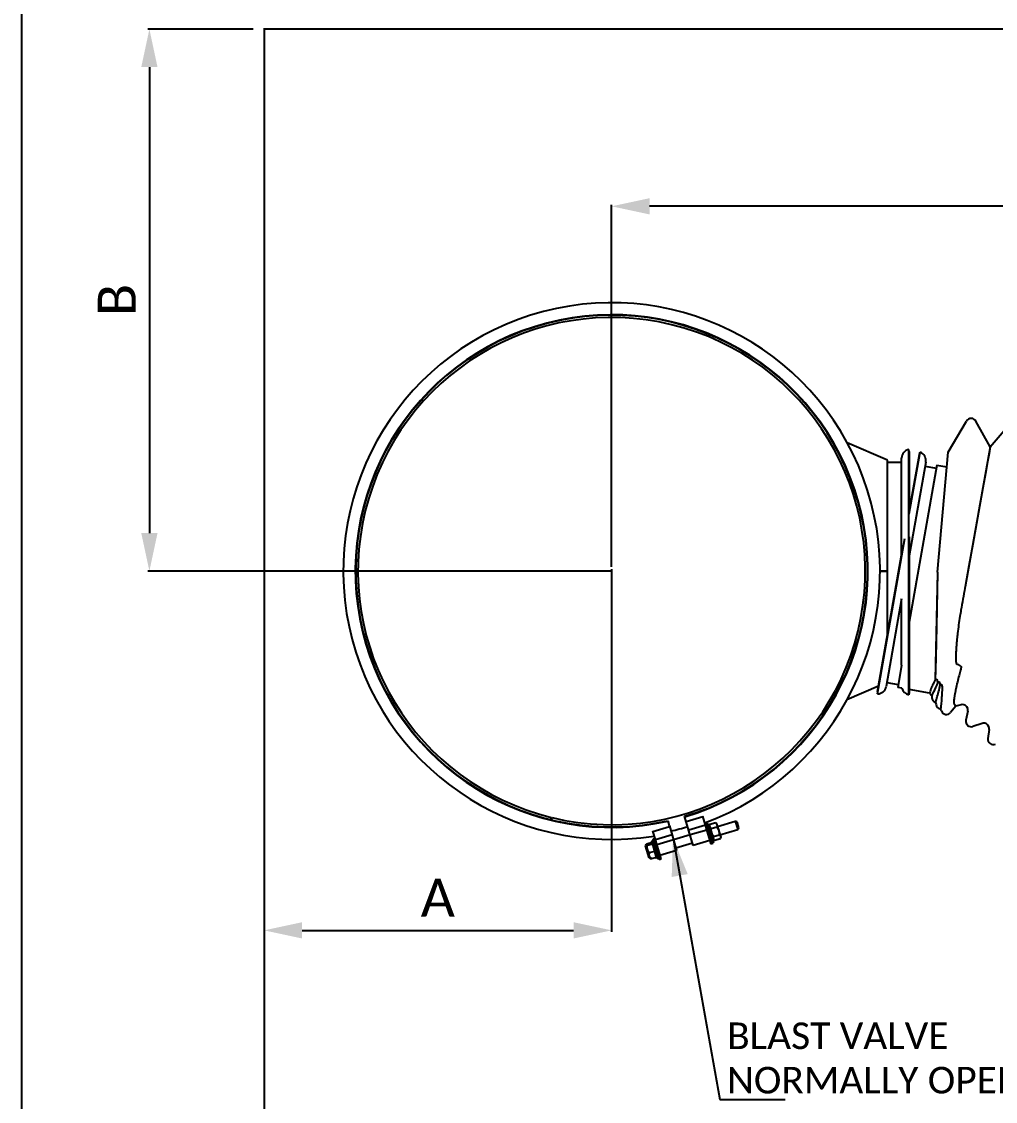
# Model space of a CAD drawing. Header units: millimetres. Extents: x 11802 to 19889, y -472 to 9054.
# Drawn here: x 11802 to 12699, y 2818 to 3812 of the extents above; entities that cross this region are included whole.
import ezdxf

# ---------------------------------------------------------------- set-up
doc = ezdxf.new("R2010")
doc.units = ezdxf.units.MM
doc.header["$LTSCALE"] = 307.34
doc.header["$PDMODE"] = 3
doc.header["$PDSIZE"] = 8
doc.layers.get('0').update_dxf_attribs({"linetype": 'CONTINUOUS'})
doc.layers.get('Defpoints').update_dxf_attribs({"linetype": 'CONTINUOUS'})
doc.styles.get("Standard").update_dxf_attribs({"font": 'calibri.ttf'})
doc.dimstyles.new('DIMSTYLE_1', dxfattribs={"dimtxt": 35, "dimasz": 35, "dimexe": 1.5, "dimexo": 1, "dimgap": 0.875, "dimtad": 1, "dimdsep": 46, "dimtxsty": 'Standard', "dimblk": '_FILLED', "dimblk1": '_FILLED', "dimblk2": '_FILLED', "dimcen": 0.09, "dimazin": 2, "dimtp": 0.01, "dimtm": 0.01, "dimtfac": 1, "dimtofl": 0, "dimtmove": 0, "dimatfit": 3, "dimldrblk": '_FILLED', "dimfxl": 1, "dimtolj": 1, "dimarcsym": 0})
doc.dimstyles.get("Standard").update_dxf_attribs({"dimtxt": 35, "dimasz": 35, "dimexe": 1.5, "dimexo": 1, "dimtad": 1, "dimdsep": 46, "dimtxsty": 'Standard', "dimblk": '_FILLED', "dimblk1": '_FILLED', "dimblk2": '_FILLED', "dimcen": 0.09, "dimazin": 2, "dimtol": 1, "dimtp": 0.01, "dimtm": 0.01, "dimtfac": 1, "dimtofl": 0, "dimtmove": 0, "dimatfit": 3, "dimldrblk": '_FILLED', "dimfxl": 1, "dimtolj": 1, "dimarcsym": 0})

# ---------------------------------------------------------------- blocks, each defined once
blk = doc.blocks.new('_FILLED')
at = {"color": 0, "linetype": 'ByBlock'}
blk.add_solid([(0, 0), (-1, 0.214), (-1, -0.214)], dxfattribs=at)
blk = doc.blocks.new('*D152')
at = {"color": 0, "linetype": 'Continuous', "lineweight": -2}
for p, q in [((12025.6, 3804.97), (12025.6, 2973.65)), ((12345.6, 3307.82), (12345.6, 2973.65)), ((12060.6, 2975.15), (12310.6, 2975.15))]:
    blk.add_line(p, q, dxfattribs=at)
at = {"layer": 'Defpoints', "color": 0}
for p in [(12025.6, 3805.97), (12345.6, 3308.82), (12345.6, 2975.15)]:
    blk.add_point(p, dxfattribs=at)
at = {"color": 0, "linetype": 'ByBlock', "lineweight": -2, "xscale": 35, "yscale": 35, "zscale": 35, "rotation": 180}
blk.add_blockref('_FILLED', (12025.6, 2975.15), dxfattribs=at)
at = {"color": 0, "linetype": 'ByBlock', "lineweight": -2, "xscale": 35, "yscale": 35, "zscale": 35}
blk.add_blockref('_FILLED', (12345.6, 2975.15), dxfattribs=at)
at = {"color": 0, "insert": (12185.54, 3022.69), "char_height": 35, "attachment_point": 2, "line_spacing_factor": 0.9}
blk.add_mtext('\\A1;A', dxfattribs=at)
blk = doc.blocks.new('*D153')
at = {"color": 0, "linetype": 'Continuous', "lineweight": -2}
for p, q in [((12015.6, 3804.97), (11918.52, 3804.97)), ((11920.02, 3769.97), (11920.02, 3340.97)), ((12346.16, 3305.97), (11918.52, 3305.97))]:
    blk.add_line(p, q, dxfattribs=at)
at = {"layer": 'Defpoints', "color": 0}
for p in [(12016.6, 3804.97), (11920.02, 3305.97), (12347.16, 3305.97)]:
    blk.add_point(p, dxfattribs=at)
at = {"color": 0, "linetype": 'ByBlock', "lineweight": -2, "xscale": 35, "yscale": 35, "zscale": 35}
for p, rotation in [((11920.02, 3804.97), 90), ((11920.02, 3305.97), 270)]:
    blk.add_blockref('_FILLED', p, dxfattribs=dict(at, rotation=rotation))
at = {"color": 0, "insert": (11872.48, 3555.63), "char_height": 35, "attachment_point": 2, "rotation": 90, "line_spacing_factor": 0.9}
blk.add_mtext('\\A1;B', dxfattribs=at)
blk = doc.blocks.new('*D261')
at = {"color": 0, "linetype": 'Continuous', "lineweight": -2}
for p, q in [((12345.6, 3309.82), (12345.6, 3643.34)), ((13934.99, 3641.84), (12380.6, 3641.84)), ((13969.99, 3376.87), (13969.99, 3643.34))]:
    blk.add_line(p, q, dxfattribs=at)
at = {"layer": 'Defpoints', "color": 0}
for p in [(12345.6, 3641.84), (13969.99, 3375.87), (12345.6, 3308.82)]:
    blk.add_point(p, dxfattribs=at)
at = {"color": 0, "linetype": 'ByBlock', "lineweight": -2, "xscale": 35, "yscale": 35, "zscale": 35, "rotation": 180}
blk.add_blockref('_FILLED', (12345.6, 3641.84), dxfattribs=at)
at = {"color": 0, "linetype": 'ByBlock', "lineweight": -2, "xscale": 35, "yscale": 35, "zscale": 35}
blk.add_blockref('_FILLED', (13969.99, 3641.84), dxfattribs=at)
at = {"color": 0, "insert": (13157.8, 3660.57), "char_height": 35, "attachment_point": 5}
blk.add_mtext('\\A1;\\A1;C', dxfattribs=at)

msp = doc.modelspace()

# ---------------------------------------------------------------- linework, layer by layer
for p, q in [((11802.35885, 4318), (11802.35885, -471.66905)), ((15025.60362, 3804.97267), (12025.60362, 3804.97267))]:
    msp.add_line(p, q)
at = {"color": 0, "linetype": 'Continuous'}
for p, q in [((12025.60362, 3805.97267), (12025.60362, 1431.87286)), ((12655.38939, 3415.49645), (12672.37879, 3444.06617)), ((12694.22738, 3420.50657), (12681.03425, 3443.96182)), ((12694.22738, 3420.50657), (12712.62333, 3442.00931)), ((12599.60362, 3408.14733), (12562.35685, 3424.04989)), ((12694.22738, 3420.50657), (12671.0819, 3291.31996)), ((12619.27029, 3192.13297), (12619.27029, 3417.90918)), ((12619.60362, 3415.93715), (12619.27029, 3417.90918)), ((12619.60362, 3415.93715), (12619.60362, 3360.49585)), ((12619.60362, 3358.57425), (12629.59722, 3415.31178)), ((12619.60362, 3360.49585), (12628.92686, 3413.42747)), ((12628.92686, 3413.42747), (12629.59722, 3415.31178)), ((12645.77302, 3304.92905), (12655.38939, 3415.49645)), ((12599.60362, 3306.22267), (12599.60362, 3408.14731)), ((12612.60362, 3406.02107), (12599.60362, 3406.02107)), ((12612.60362, 3320.75415), (12612.60362, 3410.00388)), ((12634.78242, 3406.31825), (12619.60362, 3320.14238)), ((12645.06032, 3403.56322), (12619.60362, 3259.03569)), ((12634.12266, 3402.57254), (12644.56196, 3400.73379)), ((12645.06032, 3403.56322), (12654.21134, 3401.95138)), ((12590.43247, 3192.95841), (12615.60362, 3335.86471)), ((12619.60362, 3337.43696), (12619.60362, 3194.10499)), ((12590.44627, 3194.95836), (12612.60362, 3320.75415)), ((12592.38447, 3306.22267), (12599.60362, 3306.22267)), ((12599.60362, 3305.72267), (12592.40347, 3305.72267)), ((12599.60362, 3246.94814), (12599.60362, 3306.17087)), ((12645.77302, 3304.92905), (12643.58326, 3205.86682)), ((12671.0819, 3291.31996), (12670.89521, 3290.28532)), ((12612.60362, 3280.40068), (12598.37847, 3199.63904)), ((12612.60362, 3219.294), (12612.60362, 3280.40068)), ((12662.89172, 3235.86262), (12662.89937, 3235.96502)), ((12612.60362, 3219.294), (12608.97916, 3198.71657)), ((12599.03823, 3203.38475), (12609.47753, 3201.546)), ((12643.58326, 3205.86682), (12641.97736, 3202.72506)), ((12562.25422, 3187.85165), (12591.38523, 3200.28919)), ((12590.44627, 3194.95836), (12590.43247, 3192.95841)), ((12612.89043, 3198.02765), (12608.97916, 3198.71657)), ((12619.60362, 3194.10499), (12619.27029, 3192.13297)), ((12638.3507, 3193.54314), (12619.60362, 3196.84521)), ((12640.428, 3191.47662), (12640.46767, 3189.54874)), ((12643.92124, 3184.89642), (12644.28878, 3183.00348)), ((12661.17413, 3183.3175), (12662.4164, 3181.56068)), ((12667.41948, 3182.83537), (12662.4164, 3181.56069)), ((12649.16908, 3177.2049), (12648.48442, 3179.00755)), ((12662.4164, 3181.56069), (12657.71259, 3175.81341)), ((12673.56069, 3176.96666), (12671.83732, 3168.63549)), ((12686.72712, 3165.64784), (12678.29677, 3162.87326)), ((12693.25552, 3160.21312), (12692.10627, 3151.78357)), ((12289.9391, 3079.2047), (12289.50001, 3077.48534)), ((12290.4791, 3077.27778), (12290.91084, 3078.96838)), ((12397.34294, 3076.12402), (12398.44136, 3071.24435)), ((12420.79621, 3053.35655), (12412.81694, 3080.16362)), ((12414.25595, 3075.32914), (12429.59103, 3079.89371)), ((12437.12979, 3054.56658), (12429.42708, 3080.44452)), ((12433.05343, 3074.22041), (12431.42408, 3073.73543)), ((12433.05343, 3074.22041), (12438.75914, 3055.05156)), ((12433.48136, 3072.78275), (12435.20655, 3073.29626)), ((12435.20655, 3073.29626), (12440.05641, 3057.00274)), ((12435.77805, 3071.37626), (12436.03428, 3072.44979)), ((12441.4496, 3074.11637), (12436.04865, 3072.50875)), ((12442.29546, 3073.31621), (12441.49388, 3074.07487)), ((12442.29546, 3073.31621), (12446.00232, 3060.86268)), ((12442.55284, 3072.44494), (12442.5536, 3072.44239)), ((12442.55284, 3072.44494), (12442.55343, 3072.44234)), ((12443.00775, 3070.92322), (12459.49296, 3075.83013)), ((12459.49296, 3075.83013), (12461.77525, 3068.16259)), ((12460.73669, 3075.15697), (12459.49296, 3075.83013)), ((12460.73669, 3075.15697), (12462.4484, 3069.40632)), ((12391.12455, 3040.87286), (12383.42184, 3066.75081)), ((12383.58579, 3066.2), (12398.92087, 3070.76457)), ((12401.24013, 3062.97279), (12385.90505, 3058.40822)), ((12398.44619, 3071.22289), (12398.75692, 3071.31538)), ((12398.75692, 3071.31538), (12405.46113, 3048.79198)), ((12402.46563, 3058.85563), (12417.80071, 3063.4202)), ((12431.91029, 3072.10193), (12416.57521, 3067.53736)), ((12417.84761, 3063.26263), (12433.18269, 3067.8272)), ((12437.14227, 3068.83464), (12442.54322, 3070.44227)), ((12439.28333, 3061.64156), (12444.68428, 3063.24918)), ((12445.29003, 3063.25568), (12461.77525, 3068.16259)), ((12462.4484, 3069.40632), (12461.77525, 3068.16259)), ((12376.77453, 3052.97887), (12377.39509, 3054.12541)), ((12380.02494, 3042.05882), (12376.77453, 3052.97887)), ((12378.11545, 3054.82904), (12382.89518, 3056.25175)), ((12378.51302, 3053.49334), (12383.29276, 3054.91606)), ((12382.49222, 3057.60555), (12384.21741, 3058.11906)), ((12387.34207, 3041.31202), (12382.49222, 3057.60555)), ((12383.78948, 3059.55673), (12385.41884, 3060.04171)), ((12389.4952, 3040.38788), (12383.78948, 3059.55673)), ((12387.17745, 3054.13349), (12402.51253, 3058.69806)), ((12404.74792, 3051.18809), (12420.083, 3055.75266)), ((12436.13129, 3057.92113), (12420.79621, 3053.35655)), ((12438.75914, 3055.05156), (12437.12979, 3054.56658)), ((12438.33122, 3056.48923), (12440.05641, 3057.00274)), ((12439.48491, 3058.92274), (12440.2865, 3058.16408)), ((12440.33077, 3058.12258), (12440.28634, 3058.16401)), ((12440.33077, 3058.12258), (12445.73173, 3059.7302)), ((12445.74629, 3059.78919), (12445.73173, 3059.7302)), ((12446.00232, 3060.86268), (12445.7461, 3059.78916)), ((12380.53499, 3046.70038), (12385.31472, 3048.12309)), ((12382.15938, 3041.24311), (12386.93911, 3042.66582)), ((12405.46113, 3048.79198), (12390.12605, 3044.22741)), ((12380.02494, 3042.05882), (12381.17149, 3041.43826)), ((12387.34207, 3041.31202), (12389.06727, 3041.82554)), ((12389.4952, 3040.38788), (12391.12455, 3040.87286))]:
    msp.add_line(p, q, dxfattribs=at)
for points in [[(12694.22738, 3420.50657), (12693.10898, 3414.21162), (12691.73238, 3406.47276), (12689.84468, 3395.87574), (12687.48628, 3382.65983), (12684.71009, 3367.13353), (12681.58134, 3349.67246), (12678.17699, 3330.71386), (12674.58361, 3310.74307), (12671.08185, 3291.32051)], [(12645.77302, 3304.92905), (12645.39303, 3287.87061), (12645.02037, 3271.08474), (12644.66483, 3255.02064), (12644.33561, 3240.10343), (12644.04103, 3226.72132), (12643.78821, 3215.21401), (12643.58326, 3205.86682)], [(12661.17413, 3183.3175), (12661.86088, 3182.35578), (12662.27805, 3181.76253), (12662.4164, 3181.56068)], [(12673.56075, 3176.96706), (12673.66406, 3177.81503), (12673.4457, 3179.4654), (12672.69543, 3180.95559), (12671.49679, 3182.11588), (12669.98314, 3182.81727), (12668.32648, 3182.98191), (12667.41916, 3182.83526)], [(12693.25555, 3160.21352), (12693.30059, 3161.06657), (12692.96982, 3162.69813), (12692.11933, 3164.1335), (12690.84411, 3165.20904), (12689.28601, 3165.80522), (12687.62196, 3165.85611), (12686.7268, 3165.64771)]]:
    msp.add_lwpolyline(points, dxfattribs=at)
for centre, radius, start, end in [((12345.60362, 3305.97267), 247.1, 290.29567729, 279.120995), ((12345.60362, 3305.97267), 235.99174, 286.57592955, 282.68592955), ((12345.60362, 3305.97267), 235.6, 286.57592955, 282.68592955), ((12345.60362, 3305.97267), 233.5, 256.45374336, 256.20834897), ((12676.67634, 3441.51057), 5, 29.35692765, 149.26156179), ((12620.60362, 3410.02107), 8, 99.59406823, 180), ((12626.91577, 3407.77455), 8, 350.01053386, 70.41646563), ((12957.08021, 3213.63268), 295.02862, 174.59947919, 175.14192193), ((12996.59933, 3209.87648), 334.72585, 173.89994263, 174.59604008), ((13036.13065, 3205.68744), 374.47848, 173.4308926, 173.90537059), ((12880.59025, 3219.62698), 218.30311, 175.73485919, 176.37171545), ((12927.99818, 3216.1056), 265.84164, 175.14216872, 175.71578947), ((12610.46813, 3123.17577), 110.79092, 59.19294109, 61.60975724), ((12661.79721, 3150.65177), 58.14163, 107.5315792, 108.25632601), ((12667.59344, 3149.05587), 58.47223, 110.64586621, 111.81258654), ((12673.45912, 3147.47143), 59.33638, 114.13080045, 115.34413339), ((12590.48768, 3200.95822), 8, 269.60460209, 350.01053386), ((12620.60362, 3200.02107), 8, 194.50291315, 260.40593177), ((12642.7609, 3195.89902), 5, 208.11059711, 242.18757771), ((12645.46662, 3189.6516), 5, 181.17885039, 251.99646557), ((12649.19711, 3183.95649), 5, 190.98797634, 261.80526839), ((12697.56784, 3183.62314), 36.97018, 169.8923099, 170.96239953), ((12653.8433, 3178.98019), 5, 200.79708999, 320.70172413), ((12676.73366, 3167.62264), 5, 168.31271924, 288.21735338), ((12697.06044, 3151.10813), 5, 172.23639229, 292.14102643), ((12345.60362, 3305.97267), 245.5, 282.83267688, 286.57318749), ((12440.52468, 3058.76667), 6.11516, 45.35032977, 47.13980031), ((12382.53413, 3048.94595), 7.35769, 126.90956494, 128.0665312), ((12445.13496, 3060.18399), 6.03043, 166.01298463, 167.8273524), ((12382.64159, 3048.58501), 7.35773, 265.08533012, 266.24228415)]:
    msp.add_arc(centre, radius, start, end, dxfattribs=at)
msp.add_open_spline([(12670.89521, 3290.28532), (12669.66805, 3283.48475), (12668.44001, 3276.68433), (12667.21085, 3269.88412)], degree=3, dxfattribs=at)
for points, knots in [([(12667.21085, 3269.88412), (12666.88134, 3268.06119), (12665.68445, 3260.96714), (12664.72148, 3253.83477), (12664.11077, 3248.52835)], [0, 0, 0, 0, 0.257505815, 1, 1, 1, 1]), ([(12662.72471, 3233.4419), (12662.64809, 3232.23011), (12662.52082, 3229.86784), (12662.43485, 3226.94785), (12662.45129, 3224.7367), (12662.5006, 3223.15794), (12662.68031, 3221.87183), (12662.80686, 3220.82555), (12663.14638, 3220.64182)], [0, 0, 0, 0, 0.282187887, 0.550153036, 0.677402446, 0.798529532, 0.910280887, 1, 1, 1, 1]), ([(12666.75878, 3214.68235), (12666.33679, 3213.07389), (12664.7923, 3207.30669), (12663.42773, 3201.4909), (12662.5503, 3197.27356)], [0, 0, 0, 0, 0.278516047, 1, 1, 1, 1]), ([(12667.20955, 3218.33374), (12667.40878, 3218.21479), (12667.32945, 3217.50335), (12667.19983, 3216.38063), (12666.93483, 3215.35337), (12666.75878, 3214.68235)], [0, 0, 0, 0, 0.186856294, 0.441330559, 1, 1, 1, 1]), ([(12641.97736, 3202.72506), (12641.32086, 3201.44069), (12639.91944, 3198.45342), (12638.82962, 3195.33802), (12638.3507, 3193.54314)], [0, 0, 0, 0, 0.4377372, 1, 1, 1, 1]), ([(12645.86681, 3203.34174), (12644.57683, 3200.32474), (12642.83631, 3196.33523), (12640.84554, 3192.4615), (12640.428, 3191.47665)], [0, 0, 0, 0, 0.754142617, 1, 1, 1, 1]), ([(12645.86681, 3203.34174), (12645.83595, 3203.7954), (12645.70815, 3204.66107), (12645.39666, 3205.94323), (12644.54876, 3206.17671), (12644.28312, 3206.09279)], [0, 0, 0, 0, 0.383764355, 0.764889024, 1, 1, 1, 1]), ([(12648.05994, 3201.09687), (12648.04213, 3201.41458), (12647.99737, 3202.23989), (12647.59852, 3204.00721), (12646.97666, 3203.77287)], [0, 0, 0, 0, 0.323792603, 1, 1, 1, 1]), ([(12649.20115, 3201.62267), (12649.31555, 3201.73261), (12649.7553, 3200.9604), (12649.73645, 3200.1401), (12649.89282, 3198.18554), (12649.81406, 3195.96017), (12649.71595, 3193.46926), (12649.47849, 3189.65565), (12649.17719, 3185.75721), (12648.80602, 3182.32148), (12648.67361, 3180.36243), (12648.50349, 3179.86965), (12648.52393, 3178.90351), (12648.48442, 3179.00755)], [0, 0, 0, 0, 0.020841273, 0.067662614, 0.139182967, 0.260717405, 0.367770336, 0.464321098, 0.764758915, 0.868075823, 0.941479998, 0.985382496, 1, 1, 1, 1]), ([(12643.92123, 3184.89643), (12644.24515, 3186.2141), (12645.86517, 3191.55003), (12647.20564, 3196.96717), (12648.05994, 3201.09687)], [0, 0, 0, 0, 0.24343165, 1, 1, 1, 1]), ([(12662.5503, 3197.27356), (12662.4152, 3196.6242), (12661.92974, 3194.24184), (12661.481, 3191.85208), (12661.17145, 3190.11136)], [0, 0, 0, 0, 0.272805245, 1, 1, 1, 1]), ([(12661.05663, 3189.43051), (12660.85128, 3188.13597), (12660.67945, 3186.16068), (12660.73552, 3183.92191), (12661.17413, 3183.3175)], [0, 0, 0, 0, 0.637044568, 1, 1, 1, 1]), ([(12436.03903, 3070.50607), (12435.94571, 3070.81959), (12435.86857, 3071.50127), (12435.97138, 3072.17138), (12436.04865, 3072.50875)], [0, 0, 0, 0, 0.485893882, 1, 1, 1, 1]), ([(12441.4496, 3074.11637), (12441.69883, 3073.87612), (12442.15228, 3073.37194), (12442.45952, 3072.75844), (12442.55284, 3072.44494)], [0, 0, 0, 0, 0.514166517, 1, 1, 1, 1]), ([(12442.5536, 3072.44239), (12442.64651, 3072.12921), (12442.72423, 3071.44844), (12442.6204, 3070.77925), (12442.54322, 3070.44227)], [0, 0, 0, 0, 0.485841034, 1, 1, 1, 1]), ([(12437.14227, 3068.83464), (12436.89337, 3069.07457), (12436.44048, 3069.57804), (12436.13328, 3070.19049), (12436.0398, 3070.5035)], [0, 0, 0, 0, 0.514163344, 1, 1, 1, 1]), ([(12439.28333, 3061.64156), (12438.9407, 3062.17568), (12438.30692, 3063.27889), (12437.60289, 3065.05656), (12437.21996, 3066.92986), (12437.1475, 3068.20009), (12437.14227, 3068.83464)], [0, 0, 0, 0, 0.250048709, 0.500000516, 0.749951345, 1, 1, 1, 1]), ([(12442.54322, 3070.44227), (12442.88586, 3069.90813), (12443.52055, 3068.80536), (12444.22326, 3067.02715), (12444.60737, 3065.1541), (12444.67905, 3063.88375), (12444.68428, 3063.24918)], [0, 0, 0, 0, 0.25004953, 0.500000181, 0.749950781, 1, 1, 1, 1]), ([(12444.82223, 3063.1171), (12445.04291, 3062.89897), (12445.44187, 3062.43867), (12445.83021, 3061.61062), (12445.91817, 3060.69823), (12445.8188, 3060.09374), (12445.7461, 3059.78916)], [0, 0, 0, 0, 0.256012299, 0.498225831, 0.74163772, 1, 1, 1, 1]), ([(12378.51302, 3053.49334), (12378.32677, 3053.50567), (12377.99782, 3053.54201), (12377.59565, 3053.62512), (12377.29904, 3053.83962), (12377.35324, 3054.04794), (12377.39513, 3054.12542)], [0, 0, 0, 0, 0.36822837, 0.646344067, 0.826238957, 1, 1, 1, 1]), ([(12377.39513, 3054.12542), (12377.45396, 3054.23424), (12377.64904, 3054.4526), (12377.86848, 3054.63743), (12377.99756, 3054.73862)], [0, 0, 0, 0, 0.429934718, 1, 1, 1, 1]), ([(12380.53499, 3046.70038), (12380.09965, 3047.14354), (12379.28976, 3048.08958), (12378.46018, 3049.78021), (12378.23019, 3051.64931), (12378.39089, 3052.88425), (12378.51303, 3053.49334)], [0, 0, 0, 0, 0.251042655, 0.500001892, 0.748957941, 1, 1, 1, 1]), ([(12440.2865, 3058.16408), (12440.05912, 3058.37932), (12439.6459, 3058.8314), (12439.21961, 3059.64294), (12439.09334, 3060.54878), (12439.17479, 3061.15228), (12439.24011, 3061.45556)], [0, 0, 0, 0, 0.258344224, 0.501779886, 0.744021394, 1, 1, 1, 1]), ([(12382.15938, 3041.24311), (12381.76164, 3041.57709), (12381.02559, 3042.29148), (12380.28053, 3043.65425), (12380.15907, 3045.20263), (12380.38464, 3046.20325), (12380.53499, 3046.70038)], [0, 0, 0, 0, 0.255231388, 0.500001859, 0.74476926, 1, 1, 1, 1]), ([(12381.17153, 3041.43828), (12381.28029, 3041.37934), (12381.56303, 3041.30321), (12381.84783, 3041.26847), (12382.01123, 3041.25434)], [0, 0, 0, 0, 0.429934717, 1, 1, 1, 1])]:
    msp.add_open_spline(points, degree=3, knots=knots, dxfattribs=at)

# ---------------------------------------------------------------- texts
at = {"color": 0, "linetype": 'Continuous', "insert": (12451.92664, 2890.30866), "char_height": 24.5, "width": 560.9565752, "attachment_point": 1}
msp.add_mtext('BLAST VALVE \\PNORMALLY OPEN (BVNO) ', dxfattribs=at)

# ---------------------------------------------------------------- dimensions: what is measured, and where the dimension line sits
at = {"color": 0, "linetype": 'Continuous'}
dim = msp.add_linear_dim(base=(11920.02392, 3305.97267), p1=(12016.60362, 3804.97267), p2=(12347.15646, 3305.97267), angle=270, text='B', dimstyle='DIMSTYLE_1', dxfattribs=at)
dim.commit()
dim.dimension.update_dxf_attribs({"geometry": '*D153', "text_midpoint": (11920.02392, 3555.6322), "dimtype": 160})
dim = msp.add_linear_dim(base=(12345.60362, 2975.14744), p1=(12025.60362, 3805.97267), p2=(12345.60362, 3308.81874), text='A', dimstyle='DIMSTYLE_1', dxfattribs=at)
dim.commit()
dim.dimension.update_dxf_attribs({"geometry": '*D152', "text_midpoint": (12185.53553, 2975.14744), "dimtype": 160})
dim = msp.add_linear_dim(base=(12345.60362, 3641.84033), p1=(13969.992, 3375.87267), p2=(12345.60362, 3308.81874), text='\\A1;C', dimstyle='DIMSTYLE_1', override={"dimtxsty": 'Standard', "dimldrblk": '_FILLED'}, dxfattribs=at)
dim.commit()
dim.dimension.update_dxf_attribs({"geometry": '*D261', "text_midpoint": (13157.79781, 3660.56533)})

# ---------------------------------------------------------------- leaders
msp.add_leader([(12402.10902, 3060.05368), (12445.28564, 2819.32404), (12505.28564, 2819.32404)], dimstyle='Standard', override={"dimtad": 0}, dxfattribs=at)

doc.saveas('drawing.dxf')
